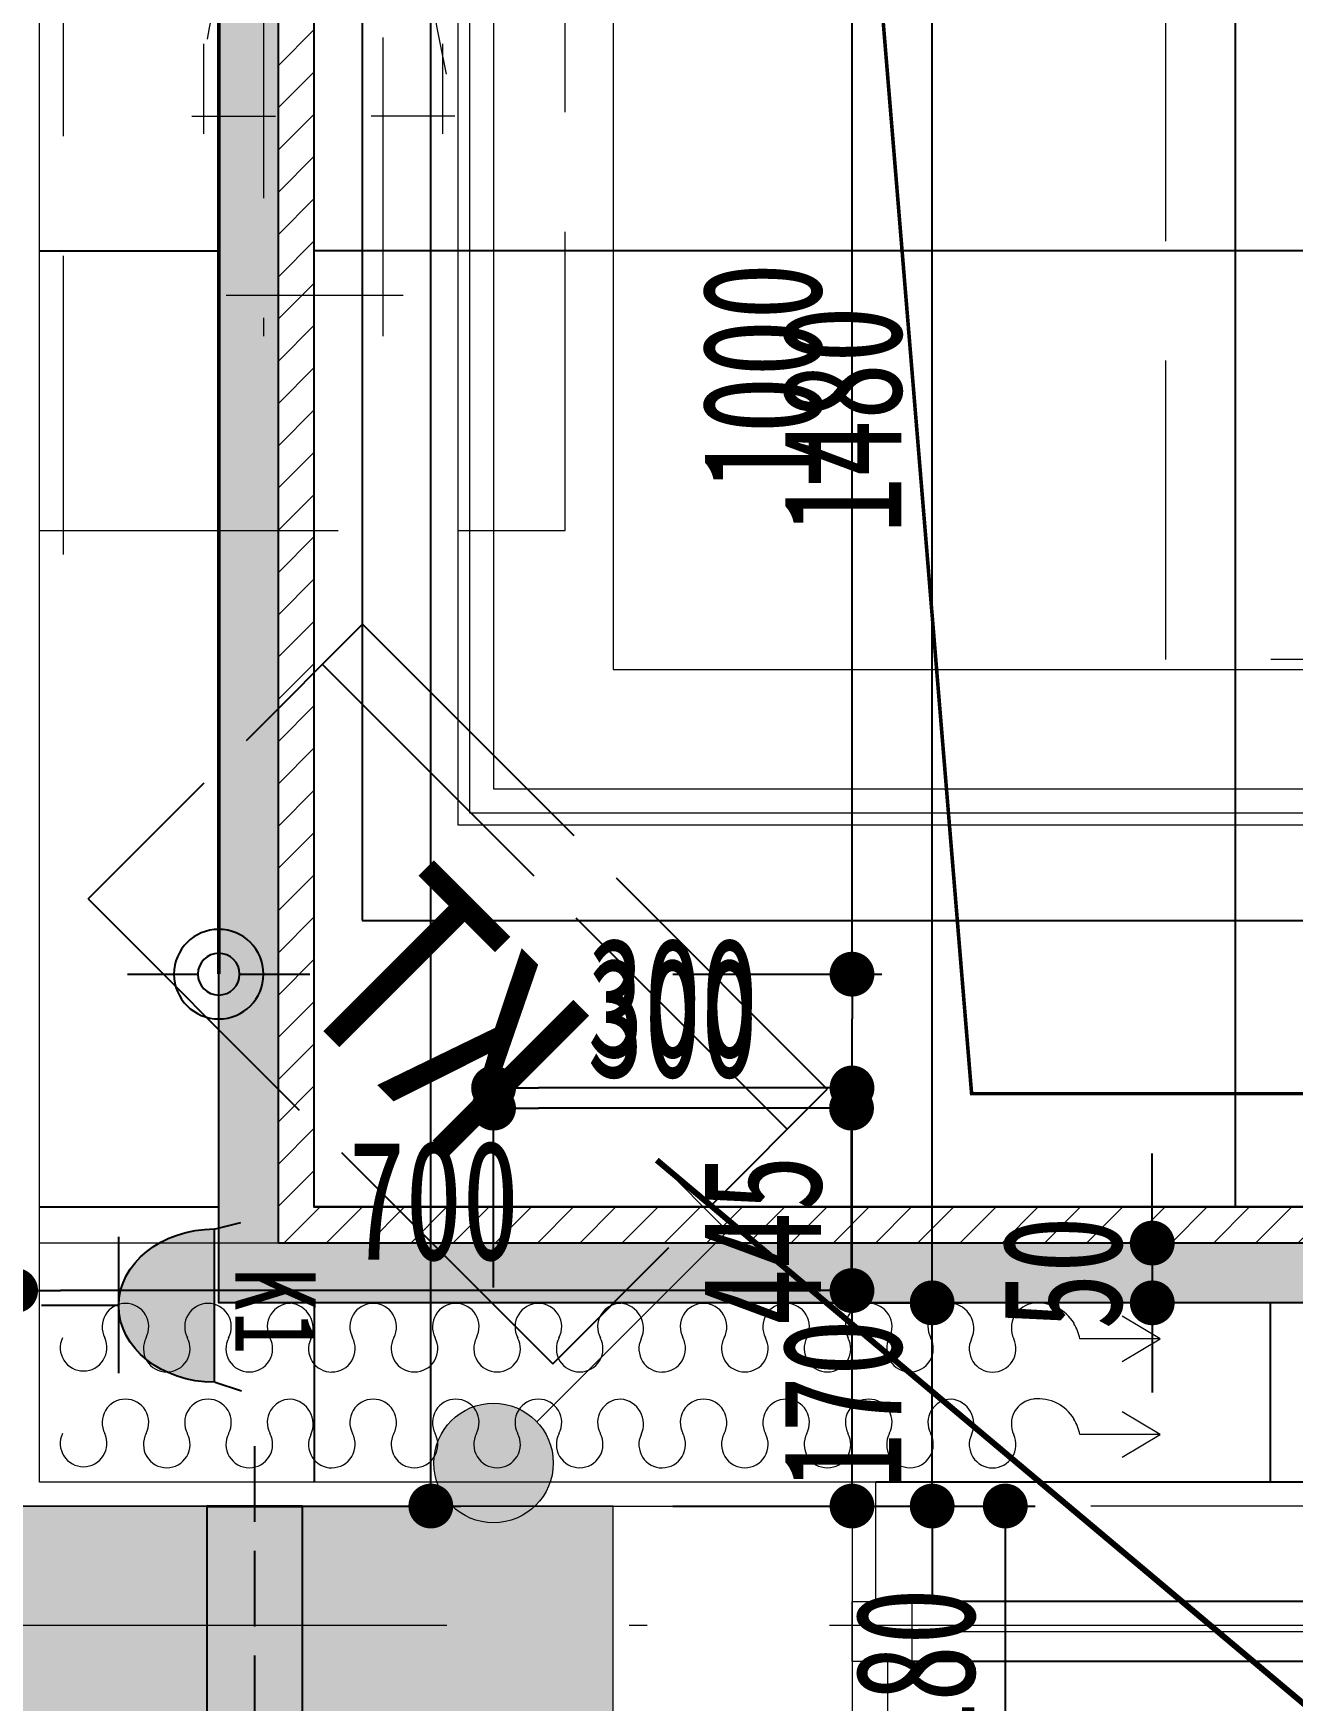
# Model space of a CAD drawing. Header units: millimetres. Extents: x 815519 to 890079, y 147095 to 251022.
# Drawn here: x 876257 to 877311, y 210555 to 211950 of the extents above; entities that cross this region are included whole.
import ezdxf

# ---------------------------------------------------------------- set-up
doc = ezdxf.new("R2010")
doc.units = ezdxf.units.MM
doc.header["$LTSCALE"] = 1000
for name, pattern in [('DASH', [0.35, 0.25, -0.1]), ('DASHDOT', [1, 0.5, -0.25, 0, -0.25]), ('DOTE', [61.468, 50.8, -5.08, 0.508, -5.08]), ('HIDDEN2', [0.1875, 0.125, -0.0625])]:
    doc.linetypes.add(name, pattern=pattern)
doc.layers.get('Defpoints').update_dxf_attribs({"color": 1})
for name, color, linetype in [('-02插座图层', 30, 'Continuous'), ('A-完成面尺寸标注', 53, 'Continuous'), ('EL-插座设备', 11, 'Continuous'), ('FC-地面分割', 142, 'Continuous'), ('FC-材料分缝', 8, 'Continuous'), ('PUB_HATCH', 8, 'Continuous'), ('RC-天花灯带', 1, 'Continuous'), ('空调', 9, 'Continuous')]:
    doc.layers.add(name, color=color, linetype=linetype)
for name, color, linetype, lineweight in [('EL-开关尺寸', 53, 'Continuous', 0), ('EL-开关设备', 140, 'Continuous', 0), ('EL-插座尺寸', 53, 'Continuous', 0), ('EL-线路控制', 11, 'Continuous', 0), ('FC-地面填充', 250, 'Continuous', 0), ('FC-地面尺寸', 53, 'Continuous', 0), ('FC-门槛线', 8, 'Continuous', 0), ('FF-DOOR', 61, 'Continuous', 0), ('FF-活动家具', 33, 'Continuous', 0), ('FF-窗帘', 8, 'Continuous', 0), ('L-梁', 91, 'DASH', 0), ('RC-天花灯具', 140, 'Continuous', 0), ('RC-天花灯具尺寸', 53, 'Continuous', 0), ('RC-天花造型', 40, 'Continuous', 0), ('S-WALL', 255, 'Continuous', 0), ('S-装饰完成线', 30, 'Continuous', 0), ('S-轴线', 149, 'DOTE', 0), ('预留洞-空调', 6, 'Continuous', 25)]:
    doc.layers.add(name, color=color, linetype=linetype, lineweight=lineweight)
doc.styles.add('C-SHET1', font='', dxfattribs={"width": 0.9})
doc.styles.get("Standard").update_dxf_attribs({"font": 'gbenor.shx', "bigfont": 'gbcbig.shx'})
doc.styles.add('TH-STYLE1', font='', dxfattribs={"width": 0.7})
doc.styles.add('文字标注', font='')
doc.styles.get('C-SHET1').set_extended_font_data('FangSong_GB2312')
doc.styles.get('TH-STYLE1').set_extended_font_data('STFangsong')
doc.styles.get('文字标注').set_extended_font_data('SimSun')
doc.linetypes.add('LED_LINE', pattern='A,20,-0.2,["LED",Standard,S=4,R=0,X=-0.1,Y=-0.05],-15', length=35.2)
doc.dimstyles.new('[布局]1：50', dxfattribs={"dimtxt": 2, "dimasz": 0.75, "dimexe": 0.5, "dimexo": 0.8, "dimgap": 0.5, "dimtad": 1, "dimdec": 0, "dimlfac": 50, "dimrnd": 5, "dimdsep": 46, "dimtxsty": 'TH-STYLE1', "dimblk": 'DOT', "dimcen": 1, "dimdle": 0.5, "dimclrd": 53, "dimclre": 53, "dimclrt": 53, "dimadec": 0, "dimazin": 0, "dimtfac": 1, "dimtdec": 0, "dimtix": 1, "dimtmove": 2, "dimatfit": 3, "dimldrblk": 'HBA_DIMENSION_TICK-天华', "dimfxl": 3, "dimfxlon": 1, "dimarcsym": 0})
doc.dimstyles.new('TH-1：50', dxfattribs={"dimscale": 50, "dimtxt": 2, "dimasz": 0.75, "dimexe": 0.5, "dimexo": 0.8, "dimgap": 0.5, "dimtad": 1, "dimdec": 0, "dimrnd": 5, "dimdsep": 46, "dimtxsty": 'TH-STYLE1', "dimblk": 'DOT', "dimcen": 1, "dimdle": 0.5, "dimclrd": 53, "dimclre": 53, "dimclrt": 2, "dimadec": 0, "dimazin": 2, "dimtfac": 1, "dimtdec": 0, "dimtix": 1, "dimtmove": 2, "dimatfit": 3, "dimldrblk": 'HBA_DIMENSION_TICK-天华', "dimfxl": 3, "dimfxlon": 1, "dimarcsym": 0})
doc.dimstyles.new('TH-[布局]1：50', dxfattribs={"dimscale": 0, "dimtxt": 2, "dimasz": 0.75, "dimexe": 0.3, "dimexo": 0.8, "dimgap": 0.5, "dimtad": 1, "dimdec": 0, "dimrnd": 5, "dimdsep": 46, "dimtxsty": 'TH-STYLE1', "dimblk": 'DOT', "dimcen": 1, "dimdle": 0.5, "dimclrd": 53, "dimclre": 53, "dimclrt": 53, "dimadec": 0, "dimazin": 2, "dimtfac": 1, "dimtdec": 0, "dimtix": 1, "dimtmove": 2, "dimatfit": 3, "dimldrblk": 'HBA_DIMENSION_TICK-天华', "dimfxl": 3, "dimfxlon": 1, "dimarcsym": 0})

# ---------------------------------------------------------------- blocks, each defined once
blk = doc.blocks.new('A$C295F009A')
at = {"layer": 'FF-活动家具', "linetype": 'DASH'}
for p, q in [((20, 1940), (20, 320.7)), ((0, 1920), (440, 1920)), ((440, 1920), (440, 320.7)), ((187.5, 691.9), (187.5, 1757.4)), ((287.5, 1757.4), (287.5, 691.9)), ((304.4, 1723.2), (156.2, 1723.2)), ((137.5, 1587.9), (137.5, 1512.7)), ((337.5, 1587.9), (337.5, 1512.7)), ((127.5, 1573.2), (197.5, 1573.2)), ((347.5, 1573.2), (277.5, 1573.2))]:
    blk.add_line(p, q, dxfattribs=at)
for centre, start, end in [((-1333.1, 1223.2), 348.0596, 12.1127), ((1808, 1223.2), 167.8873, 191.9404)]:
    blk.add_arc(centre, 1500.8, start, end, dxfattribs=at)
blk = doc.blocks.new('Z$W@#61777A51')
at = {"layer": '空调'}
for p, q in [((250, 325, -0.6), (0, 325, -0.6)), ((0, 187.5, -0.6), (0, 325, -0.6)), ((550, 325, -0.6), (300, 325, -0.6)), ((550, 187.5, -0.6), (550, 325, -0.6)), ((250, 277.5, -0.6), (0, 277.5, -0.6)), ((550, 277.5, -0.6), (300, 277.5, -0.6)), ((0, 0, -0.6), (0, 137.5, -0.6)), ((550, 0, -0.6), (550, 137.5, -0.6)), ((250, 0, -0.6), (0, 0, -0.6)), ((550, 0, -0.6), (300, 0, -0.6))]:
    blk.add_line(p, q, dxfattribs=at)
at = {"layer": '空调', "style": 'C-SHET1', "width": 0.9}
blk.add_text('KT', height=166.5, rotation=359.9935, dxfattribs=at).set_placement((170.1, 61.1, -0.6))
blk = doc.blocks.new('A$C6B8357AB')
at = {"layer": 'RC-天花灯具', "color": 8, "lineweight": -2}
for p, q in [((76.3, 152.3), (76.3, 93.8)), ((0, 76.3), (58.9, 76.3)), ((93.8, 76.3), (152.6, 76.3)), ((76.3, 58.9), (76.3, 0))]:
    blk.add_line(p, q, dxfattribs=at)
at = {"layer": 'RC-天花灯具', "lineweight": -2}
blk.add_circle((76.3, 76.3), 37.5, dxfattribs=at)
at = {"layer": 'RC-天花灯具', "color": 8, "lineweight": -2}
blk.add_circle((76.3, 76.3), 17.5, dxfattribs=at)
blk = doc.blocks.new('sff')
at = {"layer": 'FF-窗帘'}
for points in [[(157.4, -328.9), (183.8, -313)], [(183.8, -344.7), (157.4, -328.9), (213.3, -328.9)]]:
    blk.add_lwpolyline(points, dxfattribs=at)
at = {"layer": 'FF-窗帘', "extrusion": (0, 0, -1)}
for centre, major_axis, start_param, end_param in [((242.4, -333), (-20.6, 20.6), -0.244979, 0.889191), ((243.6, -321.5), (-12.4, -12.4), 2.459987, 4.364145), ((304.8, -321.5), (-12.4, -12.4), 0.348244, 2.252402), ((303, -320.4), (-11.5, 11.5), 0.785398, 2.846152), ((360.6, -320.4), (-11.5, -11.5), 0.295441, 2.356194), ((360.6, -320.4), (-11.5, 11.5), 0.785398, 2.846152), ((418.2, -320.4), (-11.5, -11.5), 0.295441, 2.356194), ((418.2, -320.4), (-11.5, 11.5), 0.785398, 2.846152), ((475.8, -320.4), (-11.5, -11.5), 0.295441, 2.356194), ((475.8, -320.4), (-11.5, 11.5), 0.785398, 2.846152), ((535.2, -321.5), (-12.4, -12.4), 0.348244, 2.252402), ((533.4, -320.4), (-11.5, 11.5), 0.785398, 2.846152), ((591, -320.4), (-11.5, 11.5), -1.275355, 0.785398), ((591, -320.4), (-11.5, 11.5), 0.785398, 2.846152), ((648.6, -320.4), (-11.5, 11.5), -1.275355, 0.785398), ((648.6, -320.4), (-11.5, 11.5), 0.785398, 2.846152), ((706.2, -320.4), (-11.5, 11.5), -1.275355, 0.785398), ((706.2, -320.4), (-11.5, 11.5), 0.785398, 2.846152), ((765.6, -321.5), (-12.4, -12.4), 0.348244, 2.252402), ((763.8, -320.4), (-11.5, 11.5), 0.785398, 2.846152), ((821.4, -320.4), (-11.5, 11.5), -1.275355, 0.785398), ((821.4, -320.4), (-11.5, 11.5), 0.785398, 2.846152), ((879, -320.4), (-11.5, 11.5), -1.275355, 0.785398), ((879, -320.4), (-11.5, 11.5), 0.785398, 2.846152), ((247.1, -335.8), (-24.4, -24.4), 0.987723, 1.325818), ((274.2, -335.8), (-11.5, -11.5), 5.497787, 7.505737), ((274.2, -335.8), (-11.5, -11.5), 3.489837, 5.497787), ((331.8, -335.7), (-11.5, -11.5), 5.497787, 7.558541), ((331.8, -335.7), (-11.5, 11.5), 1.866237, 3.926991), ((389.4, -335.7), (-11.5, -11.5), 5.497787, 7.558541), ((389.4, -335.7), (-11.5, 11.5), 1.866237, 3.926991), ((447, -335.7), (-11.5, -11.5), 5.497787, 7.558541), ((447, -335.7), (-11.5, 11.5), 1.866237, 3.926991), ((504.6, -335.7), (-11.5, -11.5), 5.497787, 7.558541), ((504.6, -335.8), (-11.5, -11.5), 3.489837, 5.497787), ((562.2, -335.7), (-11.5, -11.5), 5.497787, 7.558541), ((562.2, -335.7), (-11.5, 11.5), 1.866237, 3.926991), ((619.8, -335.7), (-11.5, -11.5), 5.497787, 7.558541), ((619.8, -335.7), (-11.5, 11.5), 1.866237, 3.926991), ((677.4, -335.7), (-11.5, -11.5), 5.497787, 7.558541), ((677.4, -335.7), (-11.5, 11.5), 1.866237, 3.926991), ((735, -335.7), (-11.5, -11.5), 5.497787, 7.558541), ((735, -335.8), (-11.5, -11.5), 3.489837, 5.497787), ((792.6, -335.7), (-11.5, -11.5), 5.497787, 7.558541), ((792.6, -335.7), (-11.5, 11.5), 1.866237, 3.926991), ((850.2, -335.7), (-11.5, -11.5), 5.497787, 7.558541), ((850.2, -335.7), (-11.5, 11.5), 1.866237, 3.926991), ((908.2, -335), (-11.5, -11.5), 5.497787, 7.505737), ((908.2, -335), (-11.5, -11.5), 3.489837, 5.497787)]:
    blk.add_ellipse(centre, major_axis=major_axis, ratio=1, start_param=start_param, end_param=end_param, dxfattribs=at)
blk = doc.blocks.new('A$C192F2CD6')
at = {"layer": 'FF-活动家具', "linetype": 'DASH'}
for p, q in [((2317.3, 501.2), (2317.3, 2661.4)), ((1979.6, 501.2), (2317.3, 501.2))]:
    blk.add_line(p, q, dxfattribs=at)
blk = doc.blocks.new('wgwegwevberr')
at = {"layer": 'L-梁', "linetype": 'DASH'}
blk.add_line((842612.3, 139443.9), (845012.3, 139443.9), dxfattribs=at)
blk = doc.blocks.new('4354')
at = {"layer": 'FF-DOOR', "color": 8, "extrusion": (0, 0, -1)}
for p, q in [((476978.1, 266848.7), (476978.1, 266834.3)), ((477174.8, 266834.3), (476978.1, 266848.7)), ((476694.8, 266834.3), (477174.8, 266834.3)), ((477594.8, 266784.3), (477791.4, 266769.8)), ((478074.8, 266784.3), (477594.8, 266784.3)), ((477791.4, 266769.8), (477791.4, 266784.3))]:
    blk.add_line(p, q, dxfattribs=at)
at = {"layer": 'FF-DOOR', "extrusion": (0, 0, -1)}
for p, q in [((477338.6, 266834.3), (478384.8, 266834.3)), ((477338.6, 266809.3), (477338.6, 266834.3)), ((477442.3, 266809.3), (476484.8, 266809.3)), ((478384.8, 266809.3), (477338.6, 266809.3)), ((477442.3, 266784.3), (477442.3, 266809.3)), ((476484.8, 266784.3), (477442.3, 266784.3))]:
    blk.add_line(p, q, dxfattribs=at)
blk = doc.blocks.new('_Dot')
at = {"color": 33, "linetype": 'ByBlock', "lineweight": -2}
blk.add_line((-0.5, 0), (-1, 0), dxfattribs=at)
at = {"color": 33, "linetype": 'ByBlock', "const_width": 0.5}
blk.add_lwpolyline([(-0.25, 0, 1), (0.25, 0, 1)], format="xyb", close=True, dxfattribs=at)
blk = doc.blocks.new('*D1047')
at = {"layer": 'Defpoints', "color": 0, "transparency": 16777216}
for p in [(876261.8, 210887.5, 6.9), (877008.9, 210887.5), (876261.8, 210717.5, 6.9)]:
    blk.add_point(p, dxfattribs=at)
at = {"layer": 'EL-插座尺寸', "color": 53, "lineweight": -2, "transparency": 16777216}
for p, q in [((877008.9, 210925), (877008.9, 210962.5)), ((876859, 210887.5), (877033.9, 210887.5)), ((877008.9, 210717.5), (877008.9, 210887.5)), ((876859, 210717.5), (877033.9, 210717.5)), ((877008.9, 210680), (877008.9, 210642.5))]:
    blk.add_line(p, q, dxfattribs=at)
at = {"layer": 'EL-插座尺寸', "color": 53, "lineweight": -2, "transparency": 16777216, "xscale": 37.5, "yscale": 37.5, "zscale": 37.5}
for p, rotation in [((877008.9, 210887.5), 270), ((877008.9, 210717.5), 90)]:
    blk.add_blockref('_Dot', p, dxfattribs=dict(at, rotation=rotation))
at = {"layer": 'EL-插座尺寸', "color": 2, "transparency": 16777216, "insert": (876933.9, 210802.5), "char_height": 100, "attachment_point": 5, "rotation": 90, "style": 'TH-STYLE1'}
blk.add_mtext('170', dxfattribs=at)
blk = doc.blocks.new('HBA_DIMENSION_TICK-天华')
at = {"color": 50, "linetype": 'ByBlock'}
for points in [[(-72.714, 62.307), (-54.906, 79.963), (-12, -0.037), (0, 0)], [(-72.714, -62.307), (-54.906, -79.963), (-12, 0.037), (0, 0)]]:
    blk.add_solid(points, dxfattribs=at)
blk = doc.blocks.new('*D1048')
at = {"layer": 'Defpoints', "color": 0, "transparency": 16777216}
for p in [(876261.8, 212365.2), (877008.9, 212365.2), (876261.8, 210887.5, 6.9)]:
    blk.add_point(p, dxfattribs=at)
at = {"layer": 'EL-插座尺寸', "color": 53, "lineweight": -2, "transparency": 16777216}
for p, q in [((876858.9, 212365.2), (877033.9, 212365.2)), ((877008.9, 210925), (877008.9, 212327.7)), ((876859, 210887.5), (877033.9, 210887.5))]:
    blk.add_line(p, q, dxfattribs=at)
at = {"layer": 'EL-插座尺寸', "color": 53, "lineweight": -2, "transparency": 16777216, "xscale": 37.5, "yscale": 37.5, "zscale": 37.5}
for p, rotation in [((877008.9, 212365.2), 90), ((877008.9, 210887.5), 270)]:
    blk.add_blockref('_Dot', p, dxfattribs=dict(at, rotation=rotation))
at = {"layer": 'EL-插座尺寸', "color": 2, "transparency": 16777216, "insert": (876933.9, 211626.3), "char_height": 100, "attachment_point": 5, "rotation": 90, "style": 'TH-STYLE1'}
blk.add_mtext('1480', dxfattribs=at)
blk = doc.blocks.new('*D1075')
at = {"layer": 'Defpoints', "color": 0, "ltscale": 0.5, "transparency": 16777216}
for p in [(876641.8, 211067.3), (876641.8, 210737.5), (876941.8, 210717.5)]:
    blk.add_point(p, dxfattribs=at)
at = {"layer": 'EL-开关尺寸', "color": 53, "lineweight": -2, "ltscale": 0.5, "transparency": 16777216}
for p, q in [((876641.8, 210917.3), (876641.8, 211082.3)), ((876941.8, 210917.3), (876941.8, 211082.3)), ((876904.3, 211067.3), (876679.3, 211067.3))]:
    blk.add_line(p, q, dxfattribs=at)
at = {"layer": 'EL-开关尺寸', "color": 53, "lineweight": -2, "ltscale": 0.5, "transparency": 16777216, "xscale": 37.49999999999999, "yscale": 37.49999999999999, "zscale": 37.49999999999999, "rotation": 180}
blk.add_blockref('_Dot', (876641.8, 211067.3), dxfattribs=at)
at = {"layer": 'EL-开关尺寸', "color": 53, "lineweight": -2, "ltscale": 0.5, "transparency": 16777216, "xscale": 37.49999999999999, "yscale": 37.49999999999999, "zscale": 37.49999999999999}
blk.add_blockref('_Dot', (876941.8, 211067.3), dxfattribs=at)
at = {"layer": 'EL-开关尺寸', "color": 53, "ltscale": 0.5, "transparency": 16777216, "insert": (876791.8, 211142.3), "char_height": 100, "attachment_point": 5, "style": 'TH-STYLE1'}
blk.add_mtext('300', dxfattribs=at)
blk = doc.blocks.new('A$C18B43379')
at = {"color": 2, "linetype": 'DASH', "ltscale": 0.25}
blk.add_lwpolyline([(0, -250), (0, 50)], dxfattribs=at)
blk.add_lwpolyline([(-40, 0), (-40, -200), (40, -200), (40, 0), (-40, 0)])
blk = doc.blocks.new('*U551')
at = {"ltscale": 0.3}
h = blk.add_hatch(color=256, dxfattribs=at)
h.dxf.hatch_style = 1
edge = h.paths.add_edge_path()
edge.add_arc((0, 0), 50, 0, 360)
for p, q in [((195.9, 194.1), (136.6, 253.4)), ((36.2, 34.5), (195.9, 194.1))]:
    blk.add_line(p, q, dxfattribs=at)
blk.add_circle((0, 0), 50, dxfattribs=at)
blk = doc.blocks.new('*D1125')
at = {"layer": 'A-完成面尺寸标注', "color": 53, "lineweight": -2, "ltscale": 0.5, "transparency": 16777216}
for p, q in [((876981.8, 210717.5), (877095.1, 210717.5)), ((877070.1, 210680), (877070.1, 210475)), ((876981.8, 210437.5), (877095.1, 210437.5))]:
    blk.add_line(p, q, dxfattribs=at)
at = {"layer": 'Defpoints', "color": 0, "ltscale": 0.5, "transparency": 16777216}
for p in [(876941.8, 210717.5, 6.9), (876941.8, 210437.5, 6.9), (877070.1, 210437.5)]:
    blk.add_point(p, dxfattribs=at)
at = {"layer": 'A-完成面尺寸标注', "color": 53, "lineweight": -2, "ltscale": 0.5, "transparency": 16777216, "xscale": 37.49999999999999, "yscale": 37.49999999999999, "zscale": 37.49999999999999}
for p, rotation in [((877070.1, 210717.5), 90), ((877070.1, 210437.5), 270)]:
    blk.add_blockref('_Dot', p, dxfattribs=dict(at, rotation=rotation))
at = {"layer": 'A-完成面尺寸标注', "color": 53, "ltscale": 0.5, "transparency": 16777216, "insert": (876995.1, 210577.5), "char_height": 100, "attachment_point": 5, "rotation": 90, "style": 'TH-STYLE1'}
blk.add_mtext('280', dxfattribs=at)
blk = doc.blocks.new('*D1126')
at = {"layer": 'A-完成面尺寸标注', "color": 53, "lineweight": -2, "ltscale": 0.5, "transparency": 16777216}
for p, q in [((876241.8, 210757.5), (876241.8, 210922.8)), ((876941.8, 210757.5), (876941.8, 210922.8)), ((876904.3, 210897.8), (876279.3, 210897.8))]:
    blk.add_line(p, q, dxfattribs=at)
at = {"layer": 'Defpoints', "color": 0, "ltscale": 0.5, "transparency": 16777216}
for p in [(876241.8, 210897.8), (876241.8, 210717.5, 6.9), (876941.8, 210717.5, 6.9)]:
    blk.add_point(p, dxfattribs=at)
at = {"layer": 'A-完成面尺寸标注', "color": 53, "lineweight": -2, "ltscale": 0.5, "transparency": 16777216, "xscale": 37.49999999999999, "yscale": 37.49999999999999, "zscale": 37.49999999999999, "rotation": 180}
blk.add_blockref('_Dot', (876241.8, 210897.8), dxfattribs=at)
at = {"layer": 'A-完成面尺寸标注', "color": 53, "lineweight": -2, "ltscale": 0.5, "transparency": 16777216, "xscale": 37.49999999999999, "yscale": 37.49999999999999, "zscale": 37.49999999999999}
blk.add_blockref('_Dot', (876941.8, 210897.8), dxfattribs=at)
at = {"layer": 'A-完成面尺寸标注', "color": 53, "ltscale": 0.5, "transparency": 16777216, "insert": (876591.8, 210972.8), "char_height": 100, "attachment_point": 5, "style": 'TH-STYLE1'}
blk.add_mtext('700', dxfattribs=at)
blk = doc.blocks.new('*D1127')
at = {"layer": 'A-完成面尺寸标注', "color": 53, "lineweight": -2, "ltscale": 0.5, "transparency": 16777216}
for p, q in [((876439.3, 213417.5), (876614.3, 213417.5)), ((876589.3, 210755), (876589.3, 213380)), ((876439.3, 210717.5), (876614.3, 210717.5))]:
    blk.add_line(p, q, dxfattribs=at)
at = {"layer": 'Defpoints', "color": 0, "ltscale": 0.5, "transparency": 16777216}
for p in [(876241.8, 213417.5, 6.9), (876589.3, 213417.5), (876241.8, 210717.5, 6.9)]:
    blk.add_point(p, dxfattribs=at)
at = {"layer": 'A-完成面尺寸标注', "color": 53, "lineweight": -2, "ltscale": 0.5, "transparency": 16777216, "xscale": 37.49999999999999, "yscale": 37.49999999999999, "zscale": 37.49999999999999}
for p, rotation in [((876589.3, 213417.5), 90), ((876589.3, 210717.5), 270)]:
    blk.add_blockref('_Dot', p, dxfattribs=dict(at, rotation=rotation))
at = {"layer": 'A-完成面尺寸标注', "color": 53, "ltscale": 0.5, "transparency": 16777216, "insert": (876514.3, 212067.5), "char_height": 100, "attachment_point": 5, "rotation": 90, "style": 'TH-STYLE1'}
blk.add_mtext('2700', dxfattribs=at)
blk = doc.blocks.new('*D1332')
at = {"layer": 'Defpoints', "color": 0, "transparency": 16777216}
for p in [(877253.3, 210937.5), (877193.1, 210887.5), (877253.3, 210887.5)]:
    blk.add_point(p, dxfattribs=at)
at = {"layer": 'FC-地面尺寸', "color": 53, "lineweight": -2, "transparency": 16777216}
for p, q in [((877193.1, 210975), (877193.1, 211012.5)), ((877213.3, 210937.5), (877168.1, 210937.5)), ((877193.1, 210937.5), (877193.1, 210887.5)), ((877213.3, 210887.5), (877168.1, 210887.5)), ((877193.1, 210850), (877193.1, 210812.5))]:
    blk.add_line(p, q, dxfattribs=at)
at = {"layer": 'FC-地面尺寸', "color": 53, "lineweight": -2, "transparency": 16777216, "xscale": 37.49999999999999, "yscale": 37.49999999999999, "zscale": 37.49999999999999}
for p, rotation in [((877193.1, 210937.5), 270), ((877193.1, 210887.5), 90)]:
    blk.add_blockref('_Dot', p, dxfattribs=dict(at, rotation=rotation))
at = {"layer": 'FC-地面尺寸', "color": 53, "transparency": 16777216, "insert": (877118.1, 210912.5), "char_height": 100, "attachment_point": 5, "rotation": 90, "style": 'TH-STYLE1'}
blk.add_mtext('50', dxfattribs=at)
blk = doc.blocks.new('*D1368')
at = {"layer": 'Defpoints', "color": 0, "ltscale": 0.5, "transparency": 16777216}
for p in [(876411.8, 211162.5), (876941.8, 211162.5), (876261.8, 210717.5, 6.9)]:
    blk.add_point(p, dxfattribs=at)
at = {"layer": 'RC-天花灯具尺寸', "color": 53, "lineweight": -2, "ltscale": 0.5, "transparency": 16777216}
for p, q in [((876791.8, 211162.5), (876966.8, 211162.5)), ((876941.8, 210755), (876941.8, 211125)), ((876791.8, 210717.5), (876966.8, 210717.5))]:
    blk.add_line(p, q, dxfattribs=at)
at = {"layer": 'RC-天花灯具尺寸', "color": 53, "lineweight": -2, "ltscale": 0.5, "transparency": 16777216, "xscale": 37.49999999999999, "yscale": 37.49999999999999, "zscale": 37.49999999999999}
for p, rotation in [((876941.8, 211162.5), 90), ((876941.8, 210717.5), 270)]:
    blk.add_blockref('_Dot', p, dxfattribs=dict(at, rotation=rotation))
at = {"layer": 'RC-天花灯具尺寸', "color": 53, "ltscale": 0.5, "transparency": 16777216, "insert": (876866.8, 210940), "char_height": 100, "attachment_point": 5, "rotation": 90, "style": 'TH-STYLE1'}
blk.add_mtext('445', dxfattribs=at)
blk = doc.blocks.new('*D1369')
at = {"layer": 'Defpoints', "color": 0, "ltscale": 0.5, "transparency": 16777216}
for p in [(876411.8, 212162.5), (876941.8, 212162.5), (876411.8, 211162.5)]:
    blk.add_point(p, dxfattribs=at)
at = {"layer": 'RC-天花灯具尺寸', "color": 53, "lineweight": -2, "ltscale": 0.5, "transparency": 16777216}
for p, q in [((876791.8, 212162.5), (876966.8, 212162.5)), ((876941.8, 211200), (876941.8, 212125)), ((876791.8, 211162.5), (876966.8, 211162.5))]:
    blk.add_line(p, q, dxfattribs=at)
at = {"layer": 'RC-天花灯具尺寸', "color": 53, "lineweight": -2, "ltscale": 0.5, "transparency": 16777216, "xscale": 37.49999999999999, "yscale": 37.49999999999999, "zscale": 37.49999999999999}
for p, rotation in [((876941.8, 212162.5), 90), ((876941.8, 211162.5), 270)]:
    blk.add_blockref('_Dot', p, dxfattribs=dict(at, rotation=rotation))
at = {"layer": 'RC-天花灯具尺寸', "color": 53, "ltscale": 0.5, "transparency": 16777216, "insert": (876866.8, 211662.5), "char_height": 100, "attachment_point": 5, "rotation": 90, "style": 'TH-STYLE1'}
blk.add_mtext('1000', dxfattribs=at)
blk = doc.blocks.new('A$C0F24531A')
at = {"layer": 'EL-插座设备'}
blk.add_hatch(color=11, dxfattribs=at).paths.add_polyline_path([(-2.977, 5.372, 0.998307), (2.976, 5.372)])
at = {"layer": 'EL-插座设备', "color": 11}
for p, q in [((-2.977, 5.397), (-3.309, 6.215)), ((2.976, 5.406), (3.223, 6.198)), ((-2.977, 5.372), (2.976, 5.372)), ((2.976, 5.372), (2.976, 5.406)), ((2.672, 2.391), (-2.628, 2.391)), ((0, 2.401), (0, 0))]:
    blk.add_line(p, q, dxfattribs=at)
blk.add_arc((-0.001, 5.377), 2.976, 180.0968, 359.9027, dxfattribs=at)
blk = doc.blocks.new('A$C43BA3555')
at = {"layer": 'EL-插座设备', "color": 11, "xscale": 42.42424242361449, "yscale": 42.42424242361449, "zscale": 42.42424242361449, "rotation": 180}
blk.add_blockref('A$C0F24531A', (0, 0), dxfattribs=at)
at = {"layer": 'EL-插座设备', "color": 11, "style": '文字标注'}
blk.add_attdef('F', (-32.4, -348.7), '', height=106.1, dxfattribs=at)
blk = doc.blocks.new('*D1451')
at = {"layer": 'Defpoints', "color": 0, "ltscale": 0.5, "transparency": 16777216}
for p in [(876641.8, 211050.4), (876641.8, 210717.5), (876941.4, 210717.5, -6.9)]:
    blk.add_point(p, dxfattribs=at)
at = {"layer": 'EL-插座尺寸', "color": 53, "lineweight": -2, "ltscale": 0.5, "transparency": 16777216}
for p, q in [((876641.8, 210900.4), (876641.8, 211075.4)), ((876941.4, 210900.4), (876941.4, 211075.4)), ((876903.9, 211050.4), (876679.3, 211050.4))]:
    blk.add_line(p, q, dxfattribs=at)
at = {"layer": 'EL-插座尺寸', "color": 53, "lineweight": -2, "ltscale": 0.5, "transparency": 16777216, "xscale": 37.5, "yscale": 37.5, "zscale": 37.5}
for p, rotation in [((876641.8, 211050.4), 180.0000000014251), ((876941.4, 211050.4), 1.425179974035018e-09)]:
    blk.add_blockref('_Dot', p, dxfattribs=dict(at, rotation=rotation))
at = {"layer": 'EL-插座尺寸', "color": 2, "ltscale": 0.5, "transparency": 16777216, "insert": (876791.6, 211125.4), "char_height": 100, "attachment_point": 5, "rotation": 0, "style": 'TH-STYLE1'}
blk.add_mtext('300', dxfattribs=at)

msp = doc.modelspace()

# ---------------------------------------------------------------- hatches: boundary and pattern name
at = {"layer": 'FC-地面填充', "ltscale": 0.5}
h = msp.add_hatch(dxfattribs=at)
h.set_pattern_fill('大理石', color=256, scale=50, pattern_type=2)
h.set_pattern_definition([(41.9872125, (262.5, 36), (629.999983, 472.5000073), [10.09022, -2108.85545]), (68.1985905, (112.5, 20.25), (314.9999976, 944.9999946), [36.34986, -2508.14045]), (60.945396, (105, 2.25), (314.9999758, 472.500012), [15.44344, -3227.6799]), (90, (112.5, 15.75), (315, -2e-14), [4.5, -467.99997]), (71.565051, (259.5, 27), (1e-06, 472.5), [9.48683, -986.6306]), (171.469234, (259.5, 27), (-314.999998, 3.6e-06), [15.16781, -3170.0724]), (79.215702, (238.5, -2.25), (314.9999998, 1889.9999904), [32.06634, -3334.89895]), (62.1329961, (1.5, 141.75), (1259.99998061, 2362.50000902), [73.8093, -15426.1425]), (0, (6.04, 211.03), (0, 472.5), [0, -315]), (64.9831065, (210, 297), (629.9999984, 1417.4999907), [49.65884, -5164.5185]), (81.4391104, (331.5, 110.25), (629.99999884, 4252.49996763), [70.5359, -14742.001]), (82.8749836, (157.5, 153), (314.99997597, 2362.4999978), [36.28016, -7582.553]), (76.75948, (126, 54), (315.00000216, 1417.4999931), [78.58912, -8173.2675]), (0, (76.9, 54.23), (0, 472.5), [0, -315]), (0, (81.96, 49.17), (0, 472.5), [0, -315]), (0, (117.4, 74.46), (0, 472.5), [0, -315]), (0, (107.26, 130.1), (0, 472.5), [0, -315]), (59.0362434, (144, 130.5), (314.9999702, 472.5000116), [26.23928, -5484.01]), (0, (157.47, 152.13), (0, 472.5), [0, -315]), (0, (117.4, 135.16), (0, 472.5), [0, -315]), (0, (132.57, 165.5), (0, 472.5), [0, -315]), (0, (117.4, 120), (0, 472.5), [0, -315]), (50.194429, (300, 87.75), (315, 472.4999994), [11.71538, -2448.51325]), (90, (300, 74.25), (315, -2e-14), [13.5, -458.99998]), (43.66778, (283.5, 58.5), (944.999998, 944.9999951), [22.81036, -4767.36495]), (90, (283.5, 54), (315, -2e-14), [4.5, -467.99997]), (39.805571, (270, 42.75), (629.9999795, 472.5000167), [17.57306, -3672.76985]), (0, (223.67, 74.46), (0, 472.5), [0, -315]), (0, (300.7, 88.73), (0, 472.5), [0, -315]), (0, (300.7, 88.73), (0, 472.5), [0, -315]), (29.3577535, (307.5, 96.75), (944.999995, 472.5000022), [27.53634, -2863.7793]), (0, (299.6, 120), (0, 472.5), [0, -315]), (146.309932, (210, 297), (-629.9999979, 472.4999878), [32.44996, -3374.79595]), (8.1301023, (175.5, 234), (3149.9999744, 472.4999965), [31.8198, -6650.339]), (47.8624052, (105, 225), (1259.9999976, 1417.49999528), [42.4794, -8878.1955]), (14.620874, (36, 207), (1889.99998854, 472.5000191), [71.30919, -7416.1545]), (0, (61.7, 236.3), (0, 472.5), [0, -315]), (18.434949, (162, 189), (1259.999991, 472.4999952), [14.23025, -2974.12205]), (16.699244, (175.5, 193.5), (314.999993, 2.8e-05), [7.83023, -1636.51795]), (101.093723, (183, 195.75), (-630.00000934, 3307.49996524), [38.97836, -8146.4765]), (0, (142.7, 216.1), (0, 472.5), [0, -315]), (0, (175.33, 234.9), (0, 472.5), [0, -315]), (0, (132.57, 180.7), (0, 472.5), [0, -315]), (0, (92.1, 281.84), (0, 472.5), [0, -315]), (0, (76.9, 261.6), (0, 472.5), [0, -315]), (44.1449026, (157.5, 290.25), (944.99999728, 944.9999956), [35.53607, -7427.0385]), (54.5829447, (133.5, 256.5), (315.00000002, 472.49999563), [41.41331, -8655.3815]), (0, (157.92, 290.56), (0, 472.5), [0, -315]), (0, (112.32, 266.66), (0, 472.5), [0, -315]), (0, (157.92, 290.56), (0, 472.5), [0, -315]), (0, (133.55, 255.76), (0, 472.5), [0, -315]), (75.068583, (207, 238.5), (314.9999985, 1417.4999934), [11.64313, -2433.4143]), (90, (210, 249.75), (315, -2e-14), [47.25, -425.25]), (50.194429, (265.5, 447.75), (315, 472.4999994), [11.71538, -2448.51325]), (0, (178.1, 347.6), (0, 472.5), [0, -315]), (0, (188.24, 342.53), (0, 472.5), [0, -315]), (0, (147.75, 352.65), (0, 472.5), [0, -315]), (0, (198.37, 408.3), (0, 472.5), [0, -315]), (53.1301023, (231, 380.25), (315.0000004, 472.4999997), [22.5, -4702.4998]), (90, (231, 342), (315, -2e-14), [38.25, -434.24999]), (0, (231.05, 342.76), (0, 472.5), [0, -315]), (23.1985905, (255, 443.25), (944.999994, 472.4999966), [11.42366, -2387.5448]), (66.037511, (252, 436.5), (314.999997, 944.99999), [7.38664, -1543.8084]), (66.037511, (249, 429.75), (314.999997, 944.99999), [7.38664, -1543.8084]), (81.8698976, (244.5, 398.25), (315.00000136, 2362.4999988), [31.8198, -6650.339]), (90, (273, 456.75), (315, -2e-14), [11.25, -461.24999]), (0, (238.4, 472.5), (0, 472.5), [0, -315])])
h.paths.add_polyline_path([(876411.8, 216147.5), (879371.8, 216147.5), (879371.8, 210887.5), (876411.8, 210887.5)])
h.paths.add_polyline_path([(876461.8, 216097.5), (879321.8, 216097.5), (879321.8, 210937.5), (876461.8, 210937.5)], flags=16)
h = msp.add_hatch(dxfattribs=at)
h.set_pattern_fill('ANSI31', color=256, scale=200, style=0)
h.set_pattern_definition([(45, (0, 0), (-17.6776695, 17.6776695), [])])
h.paths.add_polyline_path([(876461.8, 216097.5), (879321.8, 216097.5), (879321.8, 210937.5), (876461.8, 210937.5)])
h.paths.add_polyline_path([(876491.8, 216067.5), (879291.8, 216067.5), (879291.8, 210967.5), (876491.8, 210967.5)], flags=16)
at = {"layer": 'FC-材料分缝', "ltscale": 0.5}
h = msp.add_hatch(dxfattribs=at)
h.set_pattern_fill('_USER', color=8, scale=800, angle=90, style=0, double=1, pattern_type=0)
h.set_pattern_definition([(90, (845262.3, 210967.5), (-800, 5e-14), []), (180, (845262.3, 210967.5), (-1e-13, -800), [])])
h.paths.add_polyline_path([(876491.8, 216067.5), (879291.8, 216067.5), (879291.8, 210967.5), (876491.8, 210967.5)])
at = {"layer": 'PUB_HATCH'}
msp.add_hatch(color=256, dxfattribs=at).paths.add_polyline_path([(876741.8, 210717.5), (876741.8, 210517.5), (876041.8, 210517.5), (876041.8, 213417.5), (876241.8, 213417.5), (876241.8, 210717.5)])

# ---------------------------------------------------------------- linework, layer by layer
at = {"layer": 'EL-线路控制', "linetype": 'DASHDOT', "ltscale": 0.1}
for points, const_width in [([(879371.8, 213162.5), (879371.8, 211062.5), (877041.9, 211062.5), (876703.7, 215161.3), (876784.7, 216118.9), (878189.1, 216195.7), (878276.9, 216503.6)], 3), ([(876411.8, 211162.5), (876411.8, 216151.5), (878216.6, 216476)], 3), ([(876778.4, 211006.9), (878241.8, 209777.5)], 5)]:
    msp.add_lwpolyline(points, dxfattribs=dict(at, const_width=const_width))
at = {"layer": 'FC-地面分割', "color": 142, "ltscale": 0.5}
msp.add_line((878921.8, 210737.5), (876961.8, 210737.5), dxfattribs=at)
for points in [[(876411.8, 216147.5), (879371.8, 216147.5), (879371.8, 210887.5), (876411.8, 210887.5)], [(876491.8, 216067.5), (879291.8, 216067.5), (879291.8, 210967.5), (876491.8, 210967.5)]]:
    msp.add_lwpolyline(points, close=True, dxfattribs=at)
at = {"layer": 'FC-地面分割', "color": 8, "ltscale": 0.5}
msp.add_lwpolyline([(876461.8, 216097.5), (879321.8, 216097.5), (879321.8, 210937.5), (876461.8, 210937.5)], close=True, dxfattribs=at)
at = {"layer": 'FC-材料分缝', "color": 8, "ltscale": 0.5}
for p, q in [((876411.8, 211767.5), (876261.8, 211767.5)), ((876411.8, 210967.5), (876261.8, 210967.5)), ((876491.8, 210887.5), (876491.8, 210737.5)), ((877291.8, 210887.5), (877291.8, 210737.5)), ((878891.8, 210637.5), (876991.8, 210637.5)), ((878891.8, 210587.5), (876991.8, 210587.5))]:
    msp.add_line(p, q, dxfattribs=at)
at = {"layer": 'FC-门槛线', "ltscale": 0.5}
msp.add_lwpolyline([(878921.8, 210737.5), (876961.8, 210737.5)], dxfattribs=at)
at = {"layer": 'RC-天花灯带', "color": 1, "linetype": 'LED_LINE', "ltscale": 0.01}
msp.add_lwpolyline([(876531.8, 211207.5), (879251.8, 211207.5), (879251.8, 216027.5), (876531.8, 216027.5)], close=True, dxfattribs=at)
at = {"layer": 'RC-天花造型', "ltscale": 0.5}
msp.add_lwpolyline([(876611.8, 211287.5), (879171.8, 211287.5), (879171.8, 215947.5), (876611.8, 215947.5)], close=True, dxfattribs=at)
at = {"layer": 'RC-天花造型', "color": 250, "ltscale": 0.5}
msp.add_lwpolyline([(876621.8, 211297.5), (879161.8, 211297.5), (879161.8, 215937.5), (876621.8, 215937.5)], close=True, dxfattribs=at)
at = {"layer": 'RC-天花造型', "color": 8, "ltscale": 0.5}
for points in [[(876641.8, 211317.5), (879141.8, 211317.5), (879141.8, 215917.5), (876641.8, 215917.5)], [(876741.8, 211417.5), (879041.8, 211417.5), (879041.8, 215817.5), (876741.8, 215817.5)]]:
    msp.add_lwpolyline(points, close=True, dxfattribs=at)
at = {"layer": 'RC-天花造型', "ltscale": 0.5}
msp.add_lwpolyline([(879521.8, 210937.5), (876261.8, 210937.5)], dxfattribs=at)
at = {"layer": 'S-WALL'}
for p, q in [((876241.8, 210717.5), (876941.8, 210717.5)), ((876941.8, 210717.5), (876941.8, 210517.5))]:
    msp.add_line(p, q, dxfattribs=at)
msp.add_lwpolyline([(876741.8, 210717.5), (876241.8, 210717.5), (876241.8, 213417.5), (876041.8, 213417.5), (876041.8, 210517.5), (876741.8, 210517.5)], close=True, dxfattribs=at)
at = {"layer": 'S-装饰完成线'}
msp.add_lwpolyline([(876961.8, 210637.5), (876961.8, 210737.5), (876261.8, 210737.5), (876261.8, 213437.5), (874641.8, 213437.5), (874641.8, 213297.5), (876021.8, 213297.5), (876021.8, 209937.5), (875221.8, 209937.5), (875221.8, 209850.9)], dxfattribs=at)
at = {"layer": 'S-装饰完成线', "ltscale": 0.5}
msp.add_lwpolyline([(876991.8, 210637.5), (876991.8, 210587.5), (876941.8, 210587.5), (876941.8, 210637.5)], close=True, dxfattribs=at)
msp.add_lwpolyline([(878911.8, 210587.5), (878911.8, 210407.5), (879511.8, 210407.5), (879511.8, 209137.5), (879271.8, 209137.5), (879271.8, 209137.5), (876961.8, 209137.5), (876961.8, 209837.5), (876351.8, 209837.5), (876351.8, 210407.5), (876971.8, 210407.5), (876971.8, 210587.5)], dxfattribs=at)
at = {"layer": 'S-轴线', "linetype": 'DOTE', "ltscale": 0.03}
msp.add_line((880290.9, 210617.5), (868795, 210617.5), dxfattribs=at)

# ---------------------------------------------------------------- block references
at = {"layer": 'EL-开关设备'}
msp.add_blockref('*U551', (876641.8, 210753.5), dxfattribs=at)
at = {"layer": 'EL-插座设备'}
ref = msp.add_blockref('A$C43BA3555', (876263.4, 210885.2), dxfattribs=dict(at, xscale=-0.508, yscale=0.635, zscale=0.508, rotation=89.99993360922537))
ref.add_attrib('F', 'K1', (876425.7, 210917.3), dxfattribs={"layer": '-02插座图层', "color": 11, "height": 67.35, "rotation": 89.9999, "style": '文字标注', "text_generation_flag": 6, "width": 0.8})
at = {"layer": 'FF-DOOR', "color": 8, "linetype": 'HIDDEN2', "ltscale": 50, "xscale": -1}
msp.add_blockref('4354', (1355376.6, -56196.8), dxfattribs=at)
at = {"layer": 'FF-活动家具', "linetype": 'DASH', "xscale": -1}
msp.add_blockref('A$C192F2CD6', (879521.8, 210924.7), dxfattribs=at)
at = {"layer": 'FF-活动家具', "linetype": 'DASH', "xscale": -1, "rotation": 180}
msp.add_blockref('A$C295F009A', (876261.8, 213453.6), dxfattribs=at)
at = {"layer": 'FF-活动家具', "linetype": 'DASH', "extrusion": (0, 0, -1), "zscale": -1, "rotation": 45.00000000000011}
msp.add_blockref('Z$W@#61777A51', (-876691.3, 210836.5, -0.6), dxfattribs=at)
at = {"layer": 'FF-窗帘', "xscale": -1.199999999371357, "yscale": 1.199999999371357, "zscale": 1.199999999371357}
for p in [(877388.5, 211252, 0), (877388.5, 211171.9, 0)]:
    msp.add_blockref('sff', p, dxfattribs=at)
at = {"layer": 'L-梁', "color": 7, "xscale": -1}
msp.add_blockref('wgwegwevberr', (1721754.1, 71273.6), dxfattribs=at)
at = {"layer": 'RC-天花灯具', "color": 6, "lineweight": -2, "xscale": -1, "rotation": 180}
msp.add_blockref('A$C6B8357AB', (876335.5, 211238.8, -6.9), dxfattribs=at)
at = {"layer": '预留洞-空调', "rotation": 180}
for p in [(876441.8, 210517.5), (876441.8, 210516.8)]:
    msp.add_blockref('A$C18B43379', p, dxfattribs=at)

# ---------------------------------------------------------------- dimensions: what is measured, and where the dimension line sits
at = {"layer": 'A-完成面尺寸标注', "ltscale": 0.5}
for base, p1, p2, angle, picture, middle in [((876589.3, 213417.5, -6.9), (876241.8, 210717.5), (876241.8, 213417.5), 90, '*D1127', (876514.3, 212067.5, -6.9)), ((876241.8, 210897.8, -6.9), (876941.8, 210717.5), (876241.8, 210717.5), 180, '*D1126', (876591.8, 210972.8, -6.9)), ((877070.1, 210437.5, -6.9), (876941.8, 210717.5), (876941.8, 210437.5), 90, '*D1125', (876995.1, 210577.5, -6.9))]:
    dim = msp.add_linear_dim(base=base, p1=p1, p2=p2, angle=angle, dimstyle='[布局]1：50', override={"dimscale": 50, "dimlfac": 1}, dxfattribs=at)
    dim.commit()
    dim.dimension.update_dxf_attribs({"geometry": picture, "text_midpoint": middle})
at = {"layer": 'EL-开关尺寸', "ltscale": 0.5}
dim = msp.add_linear_dim(base=(876641.8, 211067.3), p1=(876941.8, 210717.5), p2=(876641.8, 210737.5), angle=180, dimstyle='TH-[布局]1：50', override={"dimscale": 50}, dxfattribs=at)
dim.commit()
dim.dimension.update_dxf_attribs({"geometry": '*D1075', "text_midpoint": (876791.8, 211142.3)})
at = {"layer": 'EL-插座尺寸'}
for base, p1, p2, picture, middle in [((877008.9, 212365.2, -6.9), (876261.8, 210887.5), (876261.8, 212365.2, -6.9), '*D1048', (876933.9, 211626.3, -6.9)), ((877008.9, 210887.5, -6.9), (876261.8, 210717.5), (876261.8, 210887.5), '*D1047', (876933.9, 210802.5, -6.9))]:
    dim = msp.add_linear_dim(base=base, p1=p1, p2=p2, angle=90, dimstyle='TH-1：50', dxfattribs=at)
    dim.commit()
    dim.dimension.update_dxf_attribs({"geometry": picture, "text_midpoint": middle})
at = {"layer": 'EL-插座尺寸', "ltscale": 0.5}
dim = msp.add_aligned_dim(p1=(876941.4, 210717.5, -6.9), p2=(876641.8, 210717.5), distance=-332.8, dimstyle='TH-1：50', dxfattribs=at)
dim.commit()
dim.dimension.update_dxf_attribs({"geometry": '*D1451', "text_midpoint": (876791.6, 211125.4)})
at = {"layer": 'FC-地面尺寸'}
dim = msp.add_linear_dim(base=(877193.1, 210887.5, -6.9), p1=(877253.3, 210937.5, -6.9), p2=(877253.3, 210887.5, -6.9), angle=90, dimstyle='[布局]1：50', override={"dimscale": 50, "dimlfac": 1}, dxfattribs=at)
dim.commit()
dim.dimension.update_dxf_attribs({"geometry": '*D1332', "text_midpoint": (877118.1, 210912.5, -6.9)})
at = {"layer": 'RC-天花灯具尺寸', "ltscale": 0.5}
for base, p1, p2, picture, middle in [((876941.8, 212162.5, -6.9), (876411.8, 211162.5, -6.9), (876411.8, 212162.5, -6.9), '*D1369', (876866.8, 211662.5, -6.9)), ((876941.8, 211162.5, -6.9), (876261.8, 210717.5), (876411.8, 211162.5, -6.9), '*D1368', (876866.8, 210940, -6.9))]:
    dim = msp.add_linear_dim(base=base, p1=p1, p2=p2, angle=90, dimstyle='[布局]1：50', override={"dimscale": 50, "dimlfac": 1}, dxfattribs=at)
    dim.commit()
    dim.dimension.update_dxf_attribs({"geometry": picture, "text_midpoint": middle})

doc.saveas('drawing.dxf')
